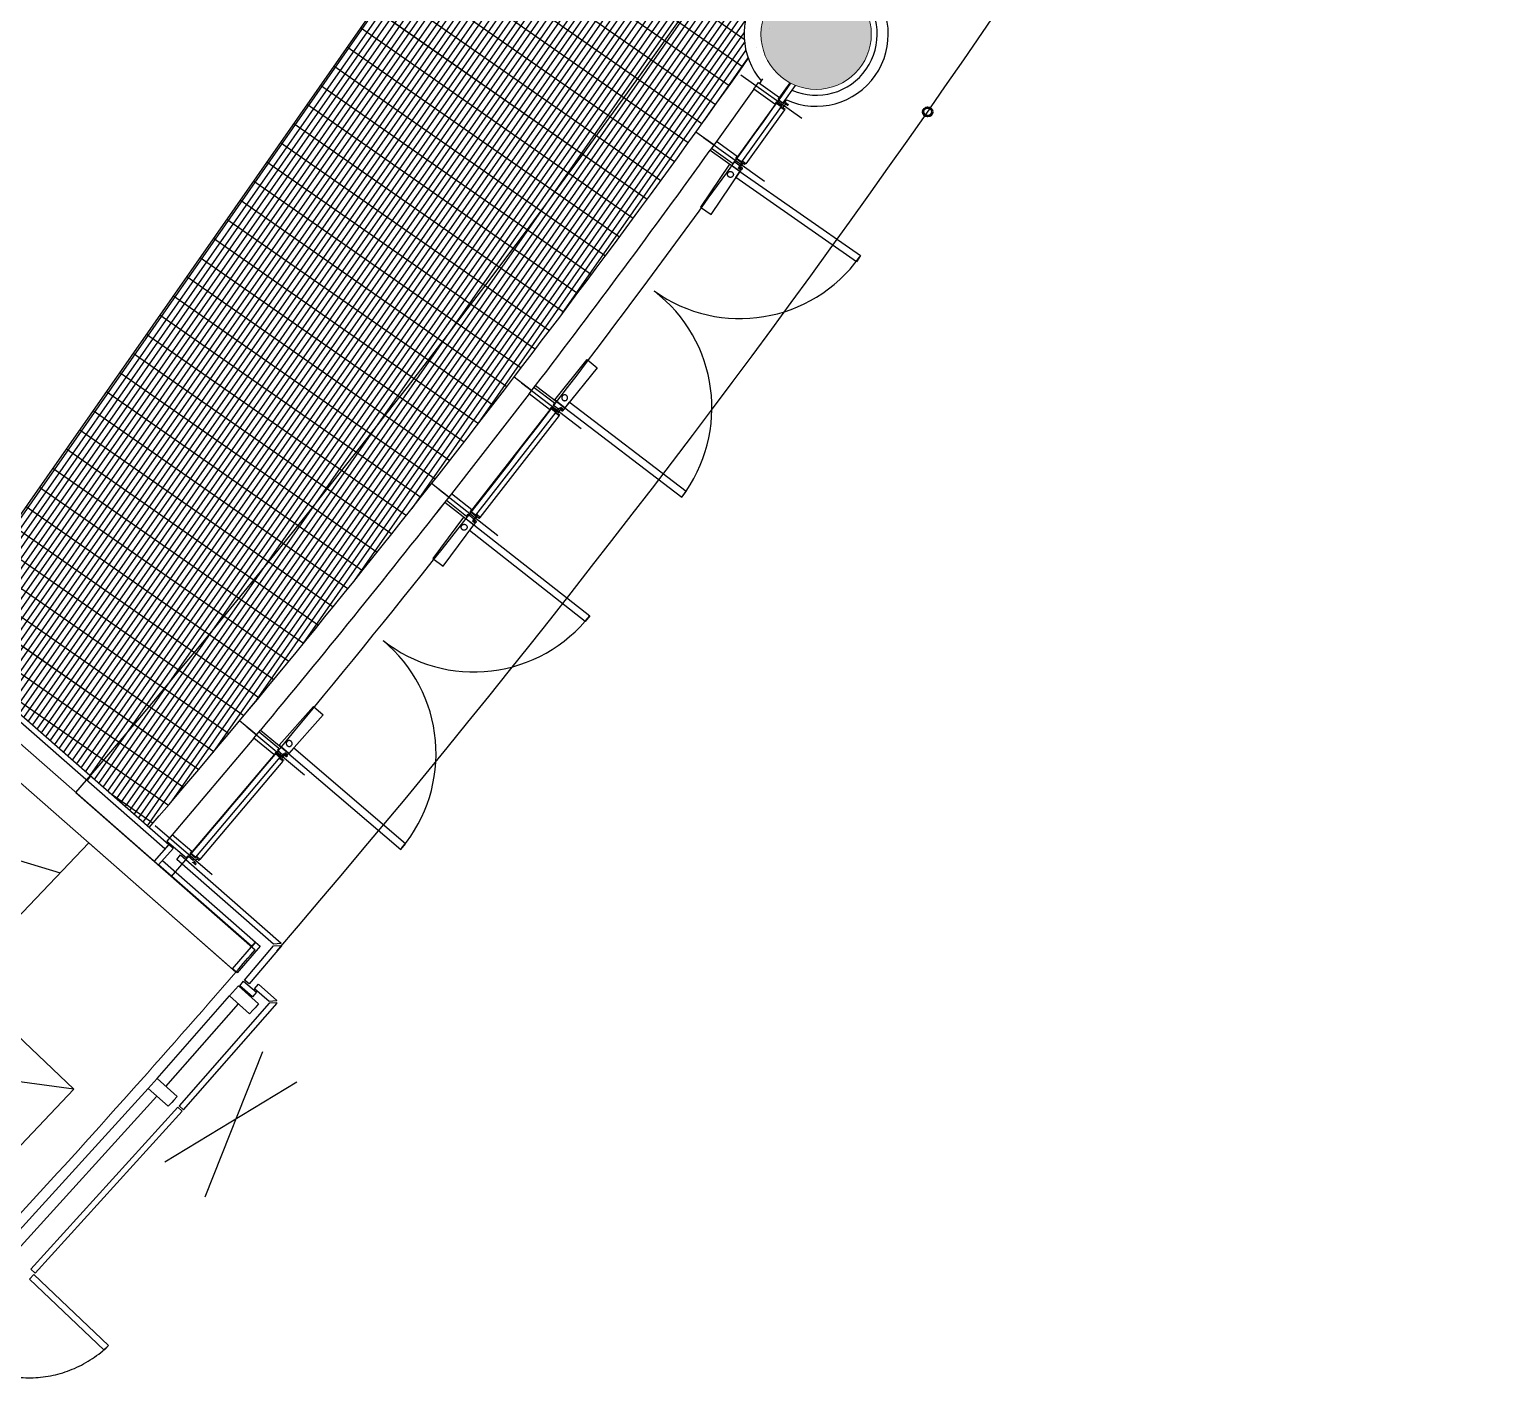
# Model space of a CAD drawing. Header units: centimetres. Extents: x 139057 to 200038, y 34824 to 80516.
# Drawn here: x 175910 to 176903, y 47722 to 48639 of the extents above; entities that cross this region are included whole.
import ezdxf

# ---------------------------------------------------------------- set-up
doc = ezdxf.new("R2010")
doc.units = ezdxf.units.CM
doc.header["$LTSCALE"] = 100
doc.linetypes.add('C-COR-P1$0$HIDDEN2', pattern=[4.7625, 3.175, -1.5875])
doc.linetypes.add('FLPL-C-P1$0$HIDDEN', pattern=[9.525, 6.35, -3.175])
doc.layers.get('0').update_dxf_attribs({"lineweight": 0})
for name, color, linetype, lineweight in [('410_STRUTTURE_001-AM_0', 7, 'Continuous', 0), ('430_TAVOLATI_001-AM_0', 3, 'Continuous', 0), ('448_SCALE_001-AM_0', 216, 'Continuous', 50)]:
    doc.layers.add(name, color=color, linetype=linetype, lineweight=lineweight)
for name, color, linetype in [('A-FACCIATA', 8, 'Continuous'), ('A-FACCIATA MONTANTI', 13, 'Continuous'), ('A-FACCIATTA ISOLANTE', 8, 'Continuous'), ('A-FACCIATTA STONE', 13, 'Continuous'), ('A-FACCIATTE VISTE', 8, 'Continuous'), ('A-FIN-ACCIAIO INOX', 12, 'Continuous'), ('A-GRAFICA', 253, 'Continuous'), ('A-Strutt a vista', 1, 'Continuous'), ('A-VISTE GRIGLIATTI PAVIMENTO', 1, 'Continuous'), ('C-COR-P1$0$A-DOOR', 1, 'Continuous'), ('C-COR-P1$0$A-DOOR-SWING', 7, 'C-COR-P1$0$HIDDEN2'), ('FLPL-C-P1$0$A-ABOV', 7, 'FLPL-C-P1$0$HIDDEN'), ('FLPL-C-P1$0$A-DOOR', 1, 'Continuous'), ('FLPL-C-P1$0$A-SCRN-20', 7, 'Continuous')]:
    doc.layers.add(name, color=color, linetype=linetype)

# ---------------------------------------------------------------- blocks, each defined once
blk = doc.blocks.new('C-COR-P1$0$leafmet')
at = {"color": 0}
blk.add_lwpolyline([(0, 0), (44, 0), (44, 1), (0, 1)], close=True, dxfattribs=at)
blk = doc.blocks.new('FLPL-C-P1$0$invsible closer')
at = {"layer": 'FLPL-C-P1$0$A-ABOV'}
blk.add_line((0, 44), (0, -44), dxfattribs=at)
blk.add_lwpolyline([(0, 44), (0, -44), (351, -44), (351, 44)], close=True, dxfattribs=at)
blk.add_circle((53, 0), 20, dxfattribs=at)

msp = doc.modelspace()

# ---------------------------------------------------------------- hatches: boundary and pattern name
at = {"layer": '410_STRUTTURE_001-AM_0'}
msp.add_hatch(color=256, dxfattribs=at).paths.add_polyline_path([(176407.85, 48635.49, 1), (176482.85, 48635.49, 1)])
at = {"layer": 'A-VISTE GRIGLIATTI PAVIMENTO'}
h = msp.add_hatch(dxfattribs=at)
h.set_pattern_fill('GRATE', color=256, scale=5, angle=105.66, style=0)
h.set_pattern_definition([(235.06300002, (4104738.345, -384253.9894), (3.253510723, -2.2728054335), []), (325.063, (4104738.345, -384253.99), (9.091221734, 13.01404289), [])])
edge = h.paths.add_edge_path()
edge.add_line((175894.64, 48294.86), (175845.68, 48224.75))
edge.add_line((175845.68, 48224.75), (175992.07, 48096.38))
edge.add_arc((170587.19, 52727.83), 7117.8, 319.40671, 324.741072)
edge.add_arc((176445.44, 48635.48), 49.08, 91.0762, 199.72173, ccw=False)
edge.add_arc((170562.05, 52749.47), 7150.31, 325.354656, 330.666246)
edge.add_line((176795.55, 49246.56), (176624.67, 49339.87))
edge.add_line((176624.67, 49339.87), (176575.69, 49269.78))
edge.add_line((176575.69, 49269.78), (175894.64, 48294.86))
h = msp.add_hatch(dxfattribs=at)
h.set_pattern_fill('GRATE', color=256, scale=5, angle=105.66, style=0)
h.set_pattern_definition([(235.063, (4104738.345, -384253.9894), (3.253510722, -2.2728054345), []), (325.063, (4104738.345, -384253.99), (9.09122174, 13.01404289), [])])
edge = h.paths.add_edge_path()
edge.add_line((175894.64, 48294.87), (175845.69, 48224.75))
edge.add_line((175845.69, 48224.75), (175992.07, 48096.38))
edge.add_arc((170587.19, 52727.83), 7117.8, 319.40671, 324.741072)
edge.add_arc((176445.44, 48635.48), 49.08, 91.0762, 199.72173, ccw=False)
edge.add_arc((170562.05, 52749.47), 7150.31, 325.354656, 330.666246)
edge.add_line((176795.55, 49246.56), (176624.67, 49339.87))
edge.add_line((176624.67, 49339.87), (176575.69, 49269.78))
edge.add_line((176575.69, 49269.78), (175894.64, 48294.87))

# ---------------------------------------------------------------- linework, layer by layer
at = {"layer": '410_STRUTTURE_001-AM_0', "elevation": 0}
msp.add_lwpolyline([(175901.24, 47830.58, 0.007777), (176051, 47998.23), (175950.9, 48085.98), (175896.97, 48029.36), (175825.11, 48097.81), (175869.94, 48144.88), (175833.73, 48179.36), (175788.9, 48132.3), (175376.16, 48525.41), (175409.27, 48560.17), (175373.06, 48594.66), (175277.88, 48494.73), (175299.61, 48474.04), (175327.18, 48502.98), (175660.82, 48185.22), (175598.07, 48119.33), (175607.48, 48110.37), (175617.83, 48121.23), (175622.9, 48116.4), (175675.31, 48171.43), (175940.77, 47918.6), (175888.36, 47863.56), (175893.43, 47858.74), (175883.08, 47847.88)], format="xyb", close=True, dxfattribs=at)
at = {"layer": '410_STRUTTURE_001-AM_0'}
msp.add_circle((176445.35, 48635.49, 0), 37.5, dxfattribs=at)
at = {"layer": '430_TAVOLATI_001-AM_0'}
for p, q in [((176061.71, 48015.43, 0), (175500.03, 48507.79, 0)), ((175876.2, 48151.46, 0), (176048.51, 48000.41, 0)), ((176061.69, 48015.45, 0), (176048.51, 48000.41, 0))]:
    msp.add_line(p, q, dxfattribs=at)
at = {"layer": '448_SCALE_001-AM_0', "linetype": 'Continuous'}
msp.add_circle((176521.11, 48582.7, 0), 3, dxfattribs=at)
at = {"layer": 'A-FACCIATA', "elevation": 0}
msp.add_lwpolyline([(176418.42, 48588.58), (176421.67, 48586.28), (176394.51, 48548.71), (176391.24, 48551.06), (176418.4, 48588.6)], dxfattribs=at)
for points in [[(176268.41, 48378.63), (176213.77, 48308.7), (176210.61, 48311.18), (176265.22, 48381.08)], [(176080.92, 48144.11), (176023.48, 48076.19), (176020.42, 48078.81), (176077.83, 48146.69)]]:
    msp.add_lwpolyline(points, close=True, dxfattribs=at)
at = {"layer": 'A-FACCIATA MONTANTI', "elevation": 0}
for points in [[(176419.47, 48591.18), (176423.46, 48588.33), (176424.33, 48589.56), (176424.52, 48589.42, -0.414214), (176424.54, 48589.28), (176424.43, 48589.12), (176426.31, 48587.78, -0.414214), (176426.34, 48587.64), (176425.99, 48587.15, -0.414214), (176425.85, 48587.12), (176424.51, 48588.08, 0.414214), (176424.44, 48588.07), (176422.75, 48585.71, 0.414214), (176422.77, 48585.64), (176424.11, 48584.68, -0.414214), (176424.13, 48584.54), (176423.78, 48584.05, -0.414214), (176423.65, 48584.03), (176421.76, 48585.37), (176421.64, 48585.21, -0.414214), (176421.5, 48585.19), (176421.32, 48585.32), (176422.19, 48586.54), (176418.19, 48589.39), (176417.24, 48588.04), (176402.98, 48598.2), (176406.18, 48602.68), (176420.43, 48592.52)], [(176419.47, 48591.18), (176423.46, 48588.33), (176424.33, 48589.55), (176424.52, 48589.42, -0.414214), (176424.54, 48589.28), (176424.43, 48589.12), (176426.31, 48587.77, -0.414214), (176426.34, 48587.63), (176425.99, 48587.15, -0.414214), (176425.85, 48587.12), (176424.51, 48588.08, 0.414214), (176424.44, 48588.07), (176422.75, 48585.71, 0.414214), (176422.77, 48585.64), (176424.11, 48584.68, -0.414214), (176424.13, 48584.54), (176423.78, 48584.05, -0.414214), (176423.64, 48584.03), (176421.76, 48585.37), (176421.64, 48585.21, -0.414214), (176421.5, 48585.19), (176421.31, 48585.32), (176422.19, 48586.54), (176418.19, 48589.38), (176417.24, 48588.04), (176402.98, 48598.19), (176406.18, 48602.67), (176420.43, 48592.52)], [(176394.69, 48548.07), (176390.71, 48550.93), (176391.73, 48552.35), (176377.51, 48562.55), (176373.34, 48556.75), (176393.69, 48542.14, 0.414214), (176393.83, 48542.16), (176394.47, 48543.05, 0.414214), (176394.45, 48543.19), (176392.61, 48544.52, -0.414214), (176392.59, 48544.59), (176392.97, 48545.11)], [(176394.69, 48548.07), (176390.71, 48550.92), (176391.73, 48552.35), (176377.51, 48562.55), (176373.34, 48556.74), (176393.69, 48542.14, 0.414214), (176393.83, 48542.16), (176394.47, 48543.05, 0.414214), (176394.45, 48543.19), (176392.6, 48544.52, -0.414214), (176392.59, 48544.59), (176392.97, 48545.11)], [(176397.56, 48547.36, 0.414214), (176397.54, 48547.5), (176395.7, 48548.82, -0.414214), (176395.68, 48548.89), (176395.77, 48549.01, 0.414214), (176395.75, 48549.15), (176395.56, 48549.29), (176392.71, 48545.31), (176394.86, 48543.76, 0.414214), (176395, 48543.78), (176395.35, 48544.27, 0.414214), (176395.32, 48544.41), (176393.98, 48545.37, -0.414214), (176393.97, 48545.44), (176395.66, 48547.8, -0.414214), (176395.73, 48547.81), (176397.07, 48546.85), (176397.21, 48546.87)], [(176397.56, 48547.36), (176397.56, 48547.36, 0.414214), (176397.54, 48547.5), (176395.7, 48548.82, -0.414214), (176395.68, 48548.89), (176395.77, 48549.01, 0.414214), (176395.75, 48549.15), (176395.56, 48549.28), (176392.71, 48545.3), (176394.86, 48543.76, 0.414214), (176395, 48543.78), (176395.35, 48544.27, 0.414214), (176395.32, 48544.41), (176393.98, 48545.37, -0.414214), (176393.97, 48545.44), (176395.66, 48547.8, -0.414214), (176395.73, 48547.81), (176397.07, 48546.85), (176397.21, 48546.87)], [(176269.1, 48378.86), (176265.21, 48381.84), (176264.14, 48380.45), (176250.23, 48391.07), (176254.57, 48396.75), (176274.48, 48381.55, -0.414214), (176274.5, 48381.41), (176273.83, 48380.53, -0.414214), (176273.69, 48380.52), (176271.89, 48381.89, 0.414214), (176271.82, 48381.88), (176271.42, 48381.37)], [(176269.1, 48378.86), (176265.21, 48381.84), (176264.14, 48380.44), (176250.23, 48391.06), (176254.57, 48396.75), (176274.48, 48381.55, -0.414214), (176274.5, 48381.41), (176273.83, 48380.53, -0.414214), (176273.69, 48380.51), (176271.89, 48381.89, 0.414214), (176271.82, 48381.88), (176271.42, 48381.37)], [(176214.02, 48307.99), (176210.17, 48311.01), (176211.25, 48312.39), (176197.48, 48323.19), (176193.07, 48317.57), (176212.77, 48302.1, 0.414214), (176212.91, 48302.12), (176213.59, 48302.99, 0.414214), (176213.57, 48303.13), (176211.79, 48304.53, -0.414214), (176211.78, 48304.6), (176212.18, 48305.11)], [(176214.02, 48307.98), (176210.17, 48311.01), (176211.25, 48312.39), (176197.48, 48323.19), (176193.07, 48317.57), (176212.77, 48302.1, 0.414214), (176212.91, 48302.12), (176213.59, 48302.98, 0.414214), (176213.57, 48303.13), (176211.79, 48304.53, -0.414214), (176211.78, 48304.6), (176212.18, 48305.11)], [(176076.62, 48145.94), (176063.18, 48157.15), (176067.76, 48162.64), (176087, 48146.6, -0.414214), (176087.01, 48146.46)], [(176076.62, 48145.94), (176063.18, 48157.15), (176067.76, 48162.64), (176087, 48146.6, -0.414214), (176087.01, 48146.46)], [(176082.91, 48141.55, -0.414214), (176082.77, 48141.53), (176081.03, 48142.99, 0.414214), (176080.96, 48142.98), (176080.86, 48142.87, -0.414214), (176080.72, 48142.85), (176080.54, 48143), (176083.68, 48146.76), (176085.71, 48145.07, -0.414214), (176085.73, 48144.93), (176085.34, 48144.47, -0.414214), (176085.2, 48144.45), (176083.94, 48145.51, 0.414214), (176083.86, 48145.5), (176082.01, 48143.28, 0.414214), (176082.01, 48143.21), (176083.28, 48142.15), (176083.29, 48142.01)], [(176082.91, 48141.55), (176082.91, 48141.55, -0.414214), (176082.77, 48141.53), (176081.03, 48142.99, 0.414214), (176080.96, 48142.98), (176080.86, 48142.86, -0.414214), (176080.72, 48142.85), (176080.54, 48143), (176083.68, 48146.76), (176085.71, 48145.07, -0.414214), (176085.73, 48144.93), (176085.34, 48144.46, -0.414214), (176085.2, 48144.45), (176083.93, 48145.51, 0.414214), (176083.86, 48145.5), (176082.01, 48143.27, 0.414214), (176082.01, 48143.2), (176083.28, 48142.15), (176083.29, 48142.01)], [(176086.3, 48145.62, -0.414214), (176086.16, 48145.61), (176084.42, 48147.06, 0.414214), (176084.35, 48147.05), (176083.93, 48146.55)], [(176086.3, 48145.62), (176086.3, 48145.62, -0.414214), (176086.16, 48145.6), (176084.42, 48147.06, 0.414214), (176084.35, 48147.05), (176083.93, 48146.55)], [(176024.73, 48076.44), (176024.73, 48076.43, 0.414214), (176024.72, 48076.58), (176024.55, 48076.72), (176023.57, 48075.58), (176019.85, 48078.77), (176020.92, 48080.02), (176007.63, 48091.41), (176004.05, 48087.23), (176017.34, 48075.85), (176018.42, 48077.1), (176022.14, 48073.91)], [(176024.73, 48076.44, 0.414214), (176024.72, 48076.58), (176024.55, 48076.73), (176023.57, 48075.59), (176019.85, 48078.77), (176020.92, 48080.03), (176007.63, 48091.41), (176004.05, 48087.23), (176017.34, 48075.85), (176018.42, 48077.1), (176022.14, 48073.91)], [(176021.16, 48072.77), (176021.16, 48072.77), (176021.34, 48072.63, 0.414214), (176021.48, 48072.64), (176021.61, 48072.79)], [(176021.16, 48072.78), (176021.34, 48072.63, 0.414214), (176021.48, 48072.64)], [(176021.61, 48072.79), (176023.37, 48071.28, 0.414214), (176023.51, 48071.29), (176023.9, 48071.75, 0.414214), (176023.89, 48071.89), (176022.64, 48072.96, -0.414214), (176022.63, 48073.03), (176024.52, 48075.23, -0.414214), (176024.59, 48075.24), (176025.84, 48074.17, 0.414214), (176025.98, 48074.18), (176026.37, 48074.63, 0.414214), (176026.36, 48074.77), (176024.6, 48076.28)], [(176021.61, 48072.79), (176023.37, 48071.28, 0.414214), (176023.51, 48071.29), (176023.9, 48071.75, 0.414214), (176023.89, 48071.89), (176022.64, 48072.96, -0.414214), (176022.63, 48073.03), (176024.52, 48075.24, -0.414214), (176024.59, 48075.24), (176025.84, 48074.17, 0.414214), (176025.98, 48074.18), (176026.37, 48074.63, 0.414214), (176026.36, 48074.78), (176024.6, 48076.28)]]:
    msp.add_lwpolyline(points, format="xyb", dxfattribs=at)
for points in [[(176374.25, 48558.01), (176388.46, 48547.8)], [(176374.25, 48558), (176388.46, 48547.8)], [(176389.43, 48549.14), (176393.41, 48546.28)], [(176389.43, 48549.14), (176389.43, 48549.14), (176393.41, 48546.28)], [(176253.63, 48395.52), (176267.54, 48384.9), (176266.54, 48383.59), (176270.44, 48380.61)], [(176253.63, 48395.52), (176267.54, 48384.9), (176266.54, 48383.58), (176270.44, 48380.61)], [(176194.02, 48318.79), (176207.79, 48307.98), (176208.81, 48309.28), (176212.66, 48306.26)], [(176194.02, 48318.79), (176207.79, 48307.98), (176208.81, 48309.28), (176212.66, 48306.25)], [(176066.76, 48161.45), (176080.21, 48150.25), (176079.15, 48148.98), (176082.91, 48145.84)], [(176066.76, 48161.45), (176080.21, 48150.24), (176079.15, 48148.98), (176082.91, 48145.84)], [(176081.5, 48144.15), (176077.74, 48147.29)], [(176081.5, 48144.15), (176077.74, 48147.29)]]:
    msp.add_lwpolyline(points, dxfattribs=at)
for points in [[(176270.96, 48376.94, -0.414214), (176270.98, 48376.8), (176270.62, 48376.32, -0.414214), (176270.48, 48376.3), (176268.67, 48377.68, 0.414214), (176268.6, 48377.67), (176268.51, 48377.55, -0.414214), (176268.37, 48377.53), (176268.19, 48377.67), (176271.16, 48381.57), (176273.27, 48379.96, -0.414214), (176273.29, 48379.82), (176272.92, 48379.34, -0.414214), (176272.78, 48379.32), (176271.47, 48380.32, 0.414214), (176271.4, 48380.32), (176269.64, 48378.01, 0.414214), (176269.65, 48377.94)], [(176270.96, 48376.94, -0.414214), (176270.98, 48376.8), (176270.62, 48376.32, -0.414214), (176270.48, 48376.3), (176268.67, 48377.68, 0.414214), (176268.6, 48377.67), (176268.51, 48377.55, -0.414214), (176268.37, 48377.53), (176268.19, 48377.67), (176271.16, 48381.56), (176273.27, 48379.96, -0.414214), (176273.29, 48379.82), (176272.92, 48379.34, -0.414214), (176272.78, 48379.32), (176271.47, 48380.32, 0.414214), (176271.4, 48380.31), (176269.64, 48378.01, 0.414214), (176269.65, 48377.94)], [(176216.35, 48306.67, 0.414214), (176216.49, 48306.68), (176216.86, 48307.16, 0.414214), (176216.84, 48307.3), (176215.06, 48308.7, -0.414214), (176215.05, 48308.77), (176215.14, 48308.88, 0.414214), (176215.13, 48309.03), (176214.95, 48309.17), (176211.92, 48305.31), (176214, 48303.68, 0.414214), (176214.14, 48303.69), (176214.51, 48304.17, 0.414214), (176214.5, 48304.31), (176213.2, 48305.33, -0.414214), (176213.19, 48305.4), (176214.98, 48307.68, -0.414214), (176215.05, 48307.68)], [(176216.35, 48306.66, 0.414214), (176216.49, 48306.68), (176216.86, 48307.15, 0.414214), (176216.84, 48307.29), (176215.06, 48308.7, -0.414214), (176215.05, 48308.77), (176215.14, 48308.88, 0.414214), (176215.13, 48309.02), (176214.95, 48309.16), (176211.92, 48305.31), (176214, 48303.68, 0.414214), (176214.14, 48303.69), (176214.51, 48304.16, 0.414214), (176214.5, 48304.31), (176213.2, 48305.32, -0.414214), (176213.19, 48305.39), (176214.98, 48307.68, -0.414214), (176215.05, 48307.68)]]:
    msp.add_lwpolyline(points, format="xyb", close=True, dxfattribs=at)
for points in [[(176046.63, 47982.02), (176052.61, 47988.75), (176066.28, 47976.58), (176063.96, 47973.97), (176062.63, 47972.47), (176060.3, 47969.86)], [(176046.63, 47982.02), (176052.61, 47988.75), (176066.28, 47976.58), (176063.96, 47973.96), (176062.63, 47972.47), (176060.3, 47969.86)], [(175991.35, 47919.11), (175997.33, 47925.84), (176011, 47913.67), (176008.68, 47911.06), (176007.35, 47909.56), (176005.02, 47906.95)], [(175991.35, 47919.11), (175997.33, 47925.84), (176011, 47913.67), (176008.67, 47911.05), (176007.35, 47909.56), (176005.02, 47906.95)]]:
    msp.add_lwpolyline(points, close=True, dxfattribs=at)
at = {"layer": 'A-FACCIATTA ISOLANTE'}
for p, q in [((176419.64, 48591.06, 0), (176427.6, 48602.46, 0)), ((176419.64, 48591.06, 0), (176427.6, 48602.46, 0)), ((176422.91, 48588.77, 0), (176431.27, 48600.74, 0)), ((176422.91, 48588.77, 0), (176431.27, 48600.73, 0)), ((176061.73, 48015.46, 0), (175998.37, 48070.95, 0)), ((176001.02, 48073.97, 0), (176064.37, 48018.47, 0)), ((176064.37, 48018.47, 0), (176061.73, 48015.46, 0))]:
    msp.add_line(p, q, dxfattribs=at)
at = {"layer": 'A-FACCIATTA ISOLANTE', "elevation": 0}
for points in [[(176008.26, 48082.24), (176005.26, 48084.88), (175995.36, 48073.59), (175998.37, 48070.95)], [(176048.69, 48000.3), (176064.37, 48018.47), (176067.4, 48015.85), (176051.71, 47997.69)]]:
    msp.add_lwpolyline(points, close=True, dxfattribs=at)
at = {"layer": 'A-FACCIATTA ISOLANTE'}
msp.add_arc((176445.35, 48635.49, 0), 41.5, 246.68863, 43.43737, dxfattribs=at)
at = {"layer": 'A-FACCIATTA STONE'}
for p, q in [((176406.99, 48602.1, 0), (176409.19, 48605.24, 0)), ((176423.46, 48588.33, 0), (176425.2, 48590.83, 0)), ((175952.05, 48131.51, 0), (175949.42, 48128.5, 0)), ((175952.05, 48131.51, 0), (175949.42, 48128.5, 0)), ((175952.17, 48131.41, 0), (175949.53, 48128.4, 0)), ((175952.17, 48131.41, 0), (175949.53, 48128.4, 0))]:
    msp.add_line(p, q, dxfattribs=at)
at = {"layer": 'A-FACCIATTA STONE', "elevation": 0}
for points in [[(176005.26, 48084.88), (176002.62, 48081.87), (175843.47, 48221.37)], [(176005.26, 48084.88), (176002.62, 48081.87), (175843.47, 48221.36)], [(175845.78, 48224.66), (176005.26, 48084.88)], [(176073.51, 47978.23), (176063.65, 47986.85), (176066.28, 47989.95), (176078.81, 47978.89), (176078.52, 47978.55), (176073.51, 47978.23)], [(176073.5, 47978.23), (176063.65, 47986.85), (176066.28, 47989.94), (176078.81, 47978.89), (176078.52, 47978.55), (176073.5, 47978.23)], [(175914.42, 47793.5), (176014.48, 47903.75), (176011.49, 47906.41), (175911.48, 47796.22), (175914.42, 47793.5)], [(175914.42, 47793.5), (176014.48, 47903.75), (176011.49, 47906.41), (175911.48, 47796.21), (175914.42, 47793.5)]]:
    msp.add_lwpolyline(points, dxfattribs=at)
for points in [[(176010.74, 48074.74), (176013.37, 48077.75), (176081.75, 48017.86), (176081.45, 48017.52), (176076.5, 48017.15)], [(176010.74, 48074.74), (176013.37, 48077.75), (176081.75, 48017.86), (176081.45, 48017.51), (176076.5, 48017.15)], [(176081.84, 48015.99), (176059.89, 47990.14), (176056.87, 47992.79), (176076.54, 48015.93), (176081.49, 48016.29)], [(176081.84, 48015.99), (176059.89, 47990.14), (176056.87, 47992.79), (176076.54, 48015.93), (176081.49, 48016.29)], [(176056.22, 47992.03), (176064.85, 47984.42), (176062.19, 47981.39), (176053.59, 47988.93)], [(176056.22, 47992.03), (176064.85, 47984.42), (176062.19, 47981.39), (176053.59, 47988.93)], [(176078.59, 47977.36), (176073.58, 47977.03), (176012.29, 47907.3), (176015.28, 47904.64), (176078.93, 47977.06)], [(176078.59, 47977.36), (176073.58, 47977.03), (176012.29, 47907.3), (176015.28, 47904.64), (176078.93, 47977.06)]]:
    msp.add_lwpolyline(points, close=True, dxfattribs=at)
at = {"layer": 'A-FACCIATTE VISTE'}
for p, q in [((176402.98, 48598.2, 0), (176377.51, 48562.55, 0)), ((176402.98, 48598.19, 0), (176377.51, 48562.55, 0)), ((176423.78, 48584.05, 0), (176397.56, 48547.36, 0)), ((176423.78, 48584.05, 0), (176397.56, 48547.36, 0)), ((176375.85, 48560.24, 0), (176363.64, 48569.03, 0)), ((176375.85, 48560.24, 0), (176363.64, 48569.03, 0)), ((176251.96, 48393.33, 0), (176240.01, 48402.48, 0)), ((176251.96, 48393.33, 0), (176240.01, 48402.48, 0)), ((176250.23, 48391.07, 0), (176197.48, 48323.19, 0)), ((176250.23, 48391.06, 0), (176197.48, 48323.19, 0)), ((176270.62, 48376.32, 0), (176216.86, 48307.16, 0)), ((176270.62, 48376.32, 0), (176216.86, 48307.15, 0)), ((176195.72, 48320.95, 0), (176183.95, 48330.2, 0)), ((176195.72, 48320.95, 0), (176183.95, 48330.2, 0)), ((176065, 48159.34, 0), (176053.44, 48168.98, 0)), ((176065, 48159.34, 0), (176053.44, 48168.98, 0)), ((176063.18, 48157.15, 0), (176007.63, 48091.41, 0)), ((176063.18, 48157.15, 0), (176007.63, 48091.41, 0)), ((176082.91, 48141.55, 0), (176026.37, 48074.64, 0)), ((176082.91, 48141.55, 0), (176026.37, 48074.63, 0)), ((175997.33, 47925.84, 0), (176046.63, 47982.02, 0)), ((175997.33, 47925.84, 0), (176046.63, 47982.02, 0)), ((176003.3, 47920.52, 0), (176052.62, 47976.69, 0)), ((176003.3, 47920.52, 0), (176052.62, 47976.69, 0)), ((175991.35, 47919.11, 0), (175896.9, 47815.05, 0)), ((175991.35, 47919.11, 0), (175896.9, 47815.04, 0)), ((175997.32, 47913.79, 0), (175902.77, 47809.61, 0)), ((175997.32, 47913.79, 0), (175902.77, 47809.61, 0))]:
    msp.add_line(p, q, dxfattribs=at)
for centre, radius, start, end in [((170587.19, 52727.83, 0), 7117.8, 319.407026, 324.741073), ((170587.19, 52727.83, 0), 7117.8, 319.407026, 324.741073), ((170656.78, 52675.97, 0), 7046.14, 322.603974, 324.224354), ((170656.78, 52675.97, 0), 7046.14, 322.603974, 324.224354), ((170652.48, 52670.26, 0), 7045.92, 320.226365, 321.846792), ((170652.48, 52670.25, 0), 7045.92, 320.226365, 321.846792)]:
    msp.add_arc(centre, radius, start, end, dxfattribs=at)
at = {"layer": 'A-FIN-ACCIAIO INOX'}
for p, q in [((176406.99, 48602.09, 0), (176409.19, 48605.24, 0)), ((176423.46, 48588.33, 0), (176425.2, 48590.83, 0))]:
    msp.add_line(p, q, dxfattribs=at)
for start, end in [(69.62631, 220.49969), (245.7214, 44.4046)]:
    msp.add_arc((176445.35, 48635.49, 0), 49, start, end, dxfattribs=at)
at = {"layer": 'A-GRAFICA'}
for p, q in [((175825.12, 48097.83, 0), (175931.53, 48065.53, 0)), ((175940.79, 47918.62, 0), (175492.6, 47979.53, 0)), ((176068.92, 47944.03, 0), (176029.86, 47845.28, 0)), ((176002.64, 47869.15, 0), (176092.31, 47923.52, 0))]:
    msp.add_line(p, q, dxfattribs=at)
at = {"layer": 'A-Strutt a vista'}
msp.add_line((175942.24, 48120.16, 0), (176064.06, 48013.37, 0), dxfattribs=at)
at = {"layer": 'A-Strutt a vista', "elevation": 0}
msp.add_lwpolyline([(176051, 47998.23, 0.000692), (176064.06, 48013.37)], format="xyb", dxfattribs=at)
at = {"layer": 'A-Strutt a vista'}
for radius, start, end in [(7064.5, 319.290154, 330.835793), (7238.3, 319.349103, 330.749619), (7151, 319.283796, 324.765119)]:
    msp.add_arc((170587.19, 52727.83, 0), radius, start, end, dxfattribs=at)
at = {"layer": 'A-VISTE GRIGLIATTI PAVIMENTO'}
msp.add_line((176575.69, 49269.78, 0), (175894.64, 48294.87, 0), dxfattribs=at)
at = {"layer": 'C-COR-P1$0$A-DOOR-SWING'}
msp.add_arc((175910.37, 47799.87, 0), 77.39, 232.31255, 314.33501, dxfattribs=at)
at = {"layer": 'FLPL-C-P1$0$A-DOOR', "elevation": 0}
for points in [[(176390.71, 48538.12), (176393.57, 48542.22), (176475.6, 48485.02), (176472.74, 48480.92)], [(176390.71, 48538.12), (176393.57, 48542.22), (176475.6, 48485.02), (176472.74, 48480.91)], [(176277.52, 48385.52), (176274.48, 48381.55), (176353.96, 48320.86), (176356.99, 48324.83)], [(176277.52, 48385.52), (176274.48, 48381.55), (176353.96, 48320.86), (176356.99, 48324.83)], [(176090.3, 48150.36), (176087.04, 48146.57), (176162.97, 48081.49), (176166.22, 48085.28)], [(176090.3, 48150.36), (176087.04, 48146.56), (176162.97, 48081.48), (176166.22, 48085.28)]]:
    msp.add_lwpolyline(points, close=True, dxfattribs=at)
for points in [[(176212.77, 48302.1), (176291.43, 48240.36), (176288.35, 48236.43), (176209.68, 48298.17)], [(176212.77, 48302.1), (176212.77, 48302.1), (176291.43, 48240.36), (176288.35, 48236.43), (176209.68, 48298.17)]]:
    msp.add_lwpolyline(points, dxfattribs=at)
at = {"layer": 'FLPL-C-P1$0$A-DOOR'}
for centre, start, end in [((176393.53, 48542.26, 0), 234.32037, 324.32037), ((176393.53, 48542.25, 0), 234.32037, 324.32037), ((176274.48, 48381.55, 0), 322.63721, 52.63721), ((176274.48, 48381.55, 0), 322.63721, 52.63721), ((176212.77, 48302.1, 0), 231.87004, 321.87004), ((176212.77, 48302.1, 0), 231.87004, 321.87004), ((176087, 48146.6, 0), 320.18688, 50.18689), ((176087, 48146.6, 0), 320.18688, 50.18689)]:
    msp.add_arc(centre, 100, start, end, dxfattribs=at)
at = {"layer": 'FLPL-C-P1$0$A-SCRN-20'}
for p, q in [((176394.04, 48607.95, 0), (176435.55, 48578.37, 0)), ((176394.04, 48607.95, 0), (176435.55, 48578.37, 0)), ((176368.86, 48565.26, 0), (176410.27, 48535.53, 0)), ((176368.86, 48565.26, 0), (176410.27, 48535.53, 0)), ((176245.14, 48398.54, 0), (176285.65, 48367.61, 0)), ((176245.14, 48398.54, 0), (176285.65, 48367.61, 0)), ((176188.97, 48326.25, 0), (176229.06, 48294.78, 0)), ((176188.97, 48326.25, 0), (176229.06, 48294.78, 0)), ((176058.39, 48164.85, 0), (176097.55, 48132.21, 0)), ((176058.39, 48164.84, 0), (176097.55, 48132.21, 0)), ((175996.01, 48097.73, 0), (176034.73, 48064.59, 0)), ((175996.01, 48097.73, 0), (176034.73, 48064.58, 0))]:
    msp.add_line(p, q, dxfattribs=at)
msp.add_arc((170587.19, 52727.83, 0), 7117.8, 319.406986, 324.74107, dxfattribs=at)
msp.add_arc((170587.19, 52727.83, 0), 7117.8, 319.406986, 324.74107, dxfattribs=at)

# ---------------------------------------------------------------- block references
at = {"layer": 'C-COR-P1$0$A-DOOR', "xscale": 0.09999999999999998, "yscale": 70.00000000027357, "zscale": 0.09999999999999998, "rotation": 226.5941387522724}
msp.add_blockref('C-COR-P1$0$leafmet', (175913.6, 47792.62, 0), dxfattribs=at)
at = {"layer": 'FLPL-C-P1$0$A-ABOV', "yscale": 0.1, "zscale": 0.1}
for p, xscale, rotation in [((176390.05, 48544.6, 0), 0.1, 235.8944788741449), ((176390.05, 48544.6, 0), 0.1, 235.8944787363217), ((176271.06, 48384.31, 0), -0.09999999999999999, 231.0613208413312), ((176271.06, 48384.31, 0), -0.09999999999999999, 231.0613210518492), ((176209.23, 48304.72, 0), 0.1, 233.4459296673667), ((176209.23, 48304.72, 0), 0.1, 233.4459296673667), ((176083.69, 48149.51, 0), -0.09999999999999999, 228.6127714920619), ((176083.69, 48149.51, 0), -0.09999999999999999, 228.6127714920619)]:
    msp.add_blockref('FLPL-C-P1$0$invsible closer', p, dxfattribs=dict(at, xscale=xscale, rotation=rotation))

doc.saveas('drawing.dxf')
